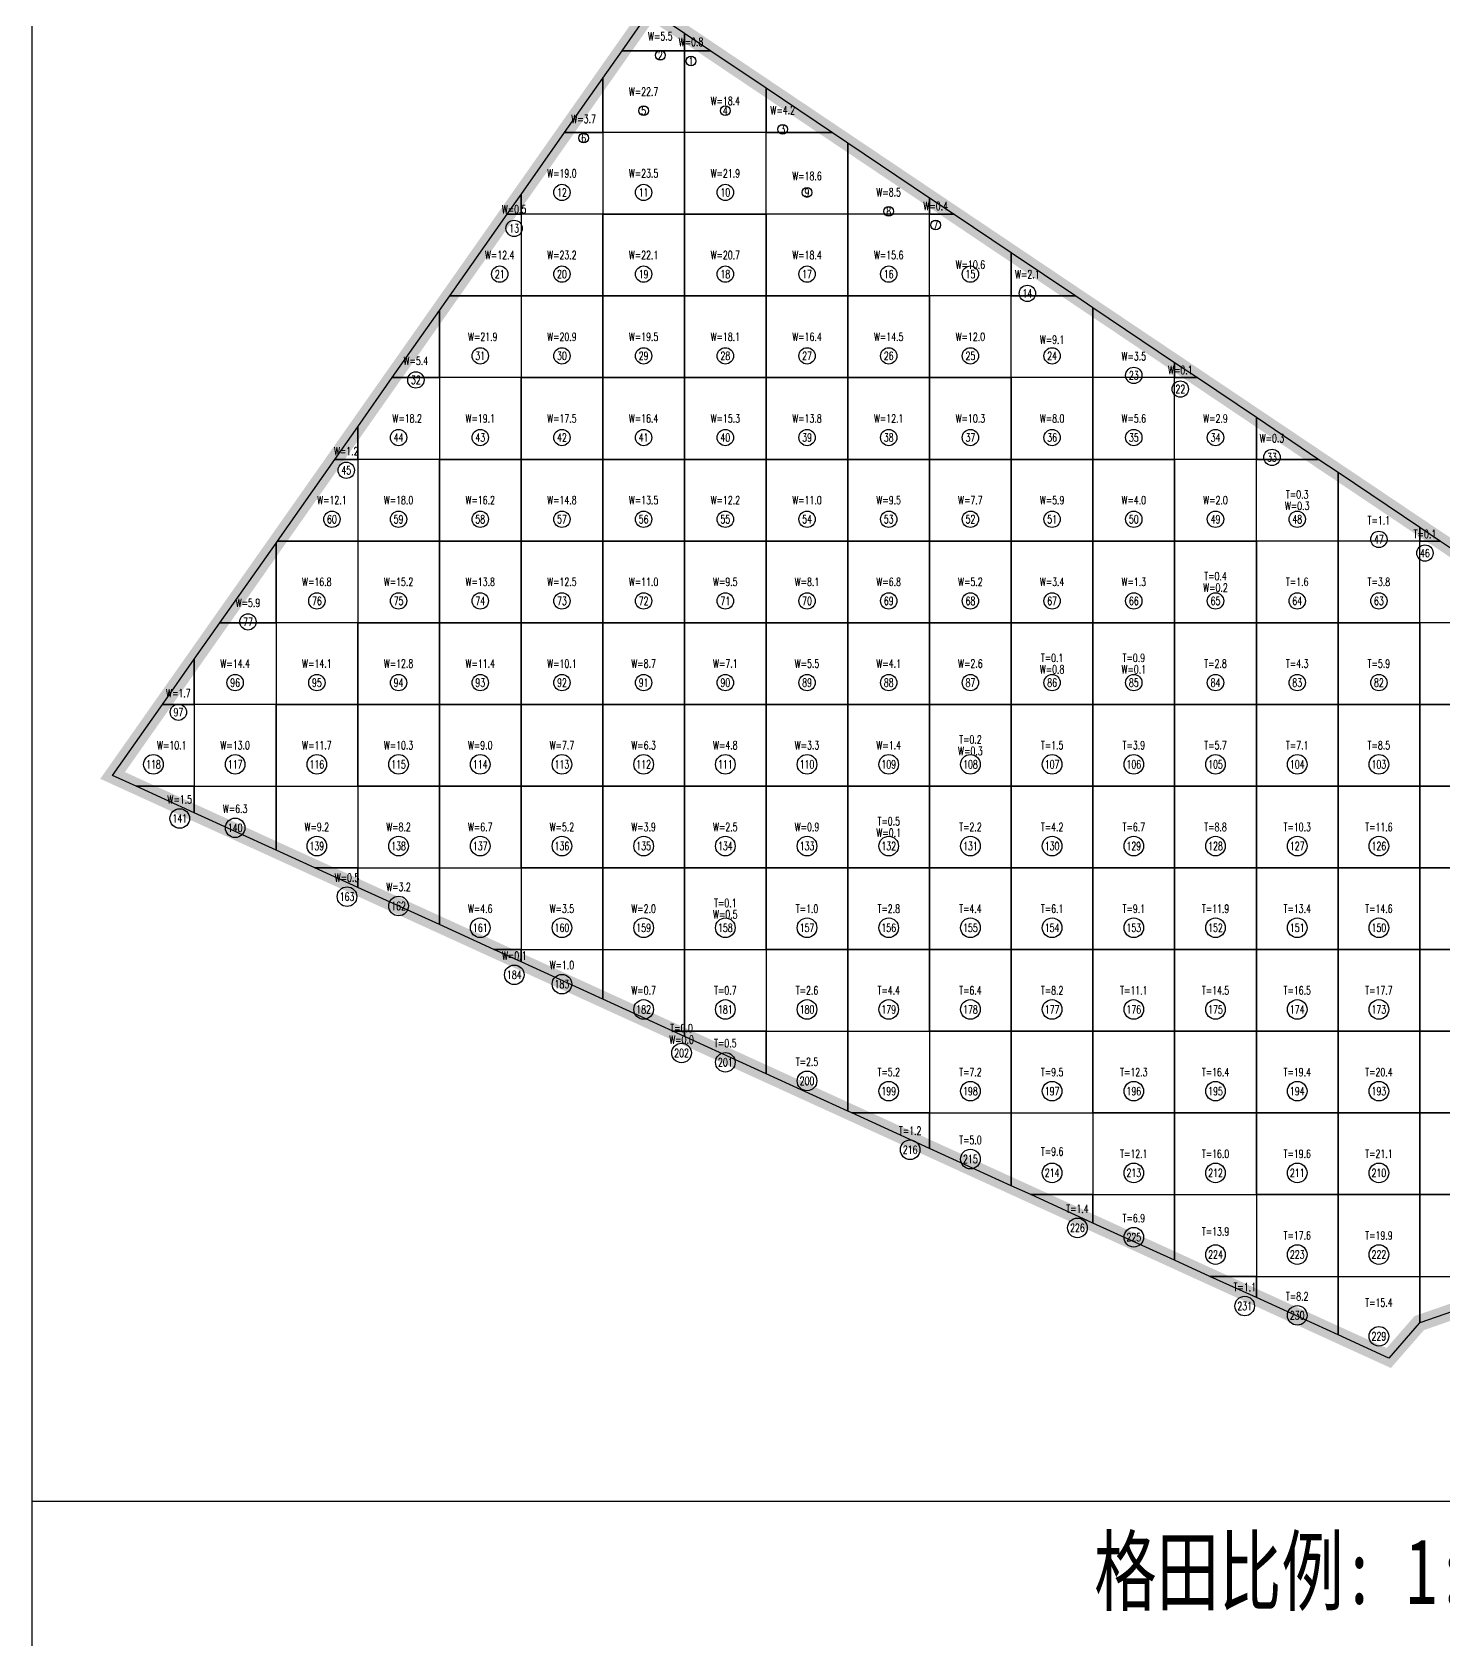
# Model space of a CAD drawing. Extents: x 4283 to 40403, y 1134 to 1764.
# Drawn here: x 7020.1 to 7106.5, y 1616.5 to 1714.9 of the extents above; entities that cross this region are included whole.
import ezdxf
from ezdxf.enums import TextEntityAlignment as Align

# ---------------------------------------------------------------- set-up
doc = ezdxf.new("R2010")
doc.units = 0
for name, color, linetype in [('tdz_6-2方格网', 2, 'Continuous'), ('tdz_6-2方格网计算', 7, 'Continuous'), ('tdz_土方计算图', 7, 'Continuous'), ('tdz_格田', 6, 'Continuous')]:
    doc.layers.add(name, color=color, linetype=linetype)
doc.styles.add('GLand', font='')
doc.styles.add('GLandNum', font='txt_____.ttf', dxfattribs={"width": 0.7, "height": 0.5})
doc.styles.get('GLand').set_extended_font_data('FangSong_GB2312')

msp = doc.modelspace()

# ---------------------------------------------------------------- linework, layer by layer
at = {"layer": 'tdz_6-2方格网', "linetype": 'Continuous'}
for points in [[(7059.979, 1714.835, 3406.952), (7059.979, 1713.752, 3406.962), (7056.156, 1713.752, 3407), (7057.9, 1716.232, 3407)], [(7061.592, 1713.752, 3406.915), (7059.979, 1713.752, 3406.962), (7059.979, 1714.835, 3406.952)], [(7056.156, 1713.752, 3407), (7059.979, 1713.752, 3406.962), (7059.979, 1708.752, 3407), (7054.979, 1708.752, 3407), (7054.979, 1712.076, 3407)], [(7064.979, 1711.477, 3406.838), (7064.979, 1708.752, 3406.853), (7059.979, 1708.752, 3407), (7059.979, 1713.752, 3406.962), (7061.592, 1713.752, 3406.915)], [(7054.979, 1712.076, 3407), (7054.979, 1708.752, 3407), (7052.641, 1708.752, 3407)], [(7069.036, 1708.752, 3406.744), (7064.979, 1708.752, 3406.853), (7064.979, 1711.477, 3406.838)], [(7052.641, 1708.752, 3407), (7054.979, 1708.752, 3407), (7054.979, 1703.752, 3407), (7049.979, 1703.752, 3407), (7049.979, 1704.965, 3407)], [(7054.979, 1708.752, 3407), (7054.979, 1703.752, 3407), (7059.979, 1703.752, 3406.963), (7059.979, 1708.752, 3407)], [(7059.979, 1708.752, 3407), (7059.979, 1703.752, 3406.963), (7064.979, 1703.752, 3406.894), (7064.979, 1708.752, 3406.853)], [(7069.979, 1708.119, 3406.723), (7069.979, 1703.752, 3406.743), (7064.979, 1703.752, 3406.894), (7064.979, 1708.752, 3406.853), (7069.036, 1708.752, 3406.744)], [(7074.979, 1704.76, 3406.608), (7074.979, 1703.752, 3406.596), (7069.979, 1703.752, 3406.743), (7069.979, 1708.119, 3406.723)], [(7049.979, 1704.965, 3407), (7049.979, 1703.752, 3407), (7049.126, 1703.752, 3407)], [(7076.48, 1703.752, 3406.574), (7074.979, 1703.752, 3406.596), (7074.979, 1704.76, 3406.608)], [(7049.126, 1703.752, 3407), (7049.979, 1703.752, 3407), (7049.979, 1698.752, 3406.995), (7045.61, 1698.752, 3407)], [(7049.979, 1703.752, 3407), (7049.979, 1698.752, 3406.995), (7054.979, 1698.752, 3406.92), (7054.979, 1703.752, 3407)], [(7054.979, 1703.752, 3407), (7054.979, 1698.752, 3406.92), (7059.979, 1698.752, 3406.86), (7059.979, 1703.752, 3406.963)], [(7059.979, 1703.752, 3406.963), (7059.979, 1698.752, 3406.86), (7064.979, 1698.752, 3406.792), (7064.979, 1703.752, 3406.894)], [(7064.979, 1703.752, 3406.894), (7064.979, 1698.752, 3406.792), (7069.979, 1698.752, 3406.72), (7069.979, 1703.752, 3406.743)], [(7069.979, 1703.752, 3406.743), (7069.979, 1698.752, 3406.72), (7074.979, 1698.752, 3406.634), (7074.979, 1703.752, 3406.596)], [(7079.979, 1701.402, 3406.493), (7079.979, 1698.752, 3406.461), (7074.979, 1698.752, 3406.634), (7074.979, 1703.752, 3406.596), (7076.48, 1703.752, 3406.574)], [(7083.924, 1698.752, 3406.403), (7079.979, 1698.752, 3406.461), (7079.979, 1701.402, 3406.493)], [(7045.61, 1698.752, 3407), (7049.979, 1698.752, 3406.995), (7049.979, 1693.752, 3406.832), (7044.979, 1693.752, 3406.936), (7044.979, 1697.853, 3407)], [(7049.979, 1698.752, 3406.995), (7049.979, 1693.752, 3406.832), (7054.979, 1693.752, 3406.792), (7054.979, 1698.752, 3406.92)], [(7054.979, 1698.752, 3406.92), (7054.979, 1693.752, 3406.792), (7059.979, 1693.752, 3406.751), (7059.979, 1698.752, 3406.86)], [(7059.979, 1698.752, 3406.86), (7059.979, 1693.752, 3406.751), (7064.979, 1693.752, 3406.688), (7064.979, 1698.752, 3406.792)], [(7064.979, 1698.752, 3406.792), (7064.979, 1693.752, 3406.688), (7069.979, 1693.752, 3406.62), (7069.979, 1698.752, 3406.72)], [(7069.979, 1698.752, 3406.72), (7069.979, 1693.752, 3406.62), (7074.979, 1693.752, 3406.547), (7074.979, 1698.752, 3406.634)], [(7074.979, 1698.752, 3406.634), (7074.979, 1693.752, 3406.547), (7079.979, 1693.752, 3406.478), (7079.979, 1698.752, 3406.461)], [(7084.979, 1698.043, 3406.379), (7084.979, 1693.752, 3406.326), (7079.979, 1693.752, 3406.478), (7079.979, 1698.752, 3406.461), (7083.924, 1698.752, 3406.403)], [(7044.979, 1697.853, 3407), (7044.979, 1693.752, 3406.936), (7042.095, 1693.752, 3406.957)], [(7089.979, 1694.685, 3406.264), (7089.979, 1693.752, 3406.252), (7084.979, 1693.752, 3406.326), (7084.979, 1698.043, 3406.379)], [(7091.368, 1693.752, 3406.232), (7089.979, 1693.752, 3406.252), (7089.979, 1694.685, 3406.264)], [(7042.095, 1693.752, 3406.957), (7044.979, 1693.752, 3406.936), (7044.979, 1688.752, 3406.775), (7039.979, 1688.752, 3406.897), (7039.979, 1690.741, 3406.915)], [(7044.979, 1693.752, 3406.936), (7044.979, 1688.752, 3406.775), (7049.979, 1688.752, 3406.721), (7049.979, 1693.752, 3406.832)], [(7049.979, 1693.752, 3406.832), (7049.979, 1688.752, 3406.721), (7054.979, 1688.752, 3406.663), (7054.979, 1693.752, 3406.792)], [(7054.979, 1693.752, 3406.792), (7054.979, 1688.752, 3406.663), (7059.979, 1688.752, 3406.622), (7059.979, 1693.752, 3406.751)], [(7059.979, 1693.752, 3406.751), (7059.979, 1688.752, 3406.622), (7064.979, 1688.752, 3406.582), (7064.979, 1693.752, 3406.688)], [(7064.979, 1693.752, 3406.688), (7064.979, 1688.752, 3406.582), (7069.979, 1688.752, 3406.517), (7069.979, 1693.752, 3406.62)], [(7069.979, 1693.752, 3406.62), (7069.979, 1688.752, 3406.517), (7074.979, 1688.752, 3406.446), (7074.979, 1693.752, 3406.547)], [(7074.979, 1693.752, 3406.547), (7074.979, 1688.752, 3406.446), (7079.979, 1688.752, 3406.373), (7079.979, 1693.752, 3406.478)], [(7079.979, 1693.752, 3406.478), (7079.979, 1688.752, 3406.373), (7084.979, 1688.752, 3406.304), (7084.979, 1693.752, 3406.326)], [(7084.979, 1693.752, 3406.326), (7084.979, 1688.752, 3406.304), (7089.979, 1688.752, 3406.215), (7089.979, 1693.752, 3406.252)], [(7094.979, 1691.326, 3406.149), (7094.979, 1688.752, 3406.117), (7089.979, 1688.752, 3406.215), (7089.979, 1693.752, 3406.252), (7091.368, 1693.752, 3406.232)], [(7098.812, 1688.752, 3406.061), (7094.979, 1688.752, 3406.117), (7094.979, 1691.326, 3406.149)], [(7039.979, 1690.741, 3406.915), (7039.979, 1688.752, 3406.897), (7038.58, 1688.752, 3406.887)], [(7038.58, 1688.752, 3406.887), (7039.979, 1688.752, 3406.897), (7039.979, 1683.752, 3406.732), (7035.064, 1683.752, 3406.817)], [(7039.979, 1688.752, 3406.897), (7039.979, 1683.752, 3406.732), (7044.979, 1683.752, 3406.679), (7044.979, 1688.752, 3406.775)], [(7044.979, 1688.752, 3406.775), (7044.979, 1683.752, 3406.679), (7049.979, 1683.752, 3406.625), (7049.979, 1688.752, 3406.721)], [(7049.979, 1688.752, 3406.721), (7049.979, 1683.752, 3406.625), (7054.979, 1683.752, 3406.567), (7054.979, 1688.752, 3406.663)], [(7054.979, 1688.752, 3406.663), (7054.979, 1683.752, 3406.567), (7059.979, 1683.752, 3406.502), (7059.979, 1688.752, 3406.622)], [(7059.979, 1688.752, 3406.622), (7059.979, 1683.752, 3406.502), (7064.979, 1683.752, 3406.453), (7064.979, 1688.752, 3406.582)], [(7064.979, 1688.752, 3406.582), (7064.979, 1683.752, 3406.453), (7069.979, 1683.752, 3406.412), (7069.979, 1688.752, 3406.517)], [(7069.979, 1688.752, 3406.517), (7069.979, 1683.752, 3406.412), (7074.979, 1683.752, 3406.346), (7074.979, 1688.752, 3406.446)], [(7074.979, 1688.752, 3406.446), (7074.979, 1683.752, 3406.346), (7079.979, 1683.752, 3406.272), (7079.979, 1688.752, 3406.373)], [(7079.979, 1688.752, 3406.373), (7079.979, 1683.752, 3406.272), (7084.979, 1683.752, 3406.199), (7084.979, 1688.752, 3406.304)], [(7084.979, 1688.752, 3406.304), (7084.979, 1683.752, 3406.199), (7089.979, 1683.752, 3406.13), (7089.979, 1688.752, 3406.215)], [(7089.979, 1688.752, 3406.215), (7089.979, 1683.752, 3406.13), (7094.979, 1683.752, 3406.061), (7094.979, 1688.752, 3406.117)], [(7099.979, 1687.968, 3406.034), (7099.979, 1683.752, 3405.976), (7094.979, 1683.752, 3406.061), (7094.979, 1688.752, 3406.117), (7098.812, 1688.752, 3406.061)], [(7104.979, 1684.61, 3405.901), (7104.979, 1683.752, 3405.893), (7099.979, 1683.752, 3405.976), (7099.979, 1687.968, 3406.034)], [(7106.256, 1683.752, 3405.872), (7104.979, 1683.752, 3405.893), (7104.979, 1684.61, 3405.901)], [(7034.979, 1683.63, 3406.815), (7034.979, 1678.752, 3406.689), (7031.549, 1678.752, 3406.747)], [(7035.064, 1683.752, 3406.817), (7039.979, 1683.752, 3406.732), (7039.979, 1678.752, 3406.635), (7034.979, 1678.752, 3406.689), (7034.979, 1683.63, 3406.815)], [(7039.979, 1683.752, 3406.732), (7039.979, 1678.752, 3406.635), (7044.979, 1678.752, 3406.582), (7044.979, 1683.752, 3406.679)], [(7044.979, 1683.752, 3406.679), (7044.979, 1678.752, 3406.582), (7049.979, 1678.752, 3406.528), (7049.979, 1683.752, 3406.625)], [(7049.979, 1683.752, 3406.625), (7049.979, 1678.752, 3406.528), (7054.979, 1678.752, 3406.475), (7054.979, 1683.752, 3406.567)], [(7054.979, 1683.752, 3406.567), (7054.979, 1678.752, 3406.475), (7059.979, 1678.752, 3406.413), (7059.979, 1683.752, 3406.502)], [(7059.979, 1683.752, 3406.502), (7059.979, 1678.752, 3406.413), (7064.979, 1678.752, 3406.348), (7064.979, 1683.752, 3406.453)], [(7064.979, 1683.752, 3406.453), (7064.979, 1678.752, 3406.348), (7069.979, 1678.752, 3406.284), (7069.979, 1683.752, 3406.412)], [(7069.979, 1683.752, 3406.412), (7069.979, 1678.752, 3406.284), (7074.979, 1678.752, 3406.242), (7074.979, 1683.752, 3406.346)], [(7074.979, 1683.752, 3406.346), (7074.979, 1678.752, 3406.242), (7079.979, 1678.752, 3406.172), (7079.979, 1683.752, 3406.272)], [(7079.979, 1683.752, 3406.272), (7079.979, 1678.752, 3406.172), (7084.979, 1678.752, 3406.098), (7084.979, 1683.752, 3406.199)], [(7084.979, 1683.752, 3406.199), (7084.979, 1678.752, 3406.098), (7089.979, 1678.752, 3406.026), (7089.979, 1683.752, 3406.13)], [(7089.979, 1683.752, 3406.13), (7089.979, 1678.752, 3406.026), (7094.979, 1678.752, 3405.96), (7094.979, 1683.752, 3406.061)], [(7094.979, 1683.752, 3406.061), (7094.979, 1678.752, 3405.96), (7099.979, 1678.752, 3405.896), (7099.979, 1683.752, 3405.976)], [(7099.979, 1683.752, 3405.976), (7099.979, 1678.752, 3405.896), (7104.979, 1678.752, 3405.834), (7104.979, 1683.752, 3405.893)], [(7109.979, 1681.251, 3405.789), (7109.979, 1678.752, 3405.767), (7104.979, 1678.752, 3405.834), (7104.979, 1683.752, 3405.893), (7106.256, 1683.752, 3405.872)], [(7031.549, 1678.752, 3406.747), (7034.979, 1678.752, 3406.689), (7034.979, 1673.752, 3406.592), (7029.979, 1673.752, 3406.646), (7029.979, 1676.518, 3406.715)], [(7034.979, 1678.752, 3406.689), (7034.979, 1673.752, 3406.592), (7039.979, 1673.752, 3406.539), (7039.979, 1678.752, 3406.635)], [(7039.979, 1678.752, 3406.635), (7039.979, 1673.752, 3406.539), (7044.979, 1673.752, 3406.485), (7044.979, 1678.752, 3406.582)], [(7044.979, 1678.752, 3406.582), (7044.979, 1673.752, 3406.485), (7049.979, 1673.752, 3406.432), (7049.979, 1678.752, 3406.528)], [(7049.979, 1678.752, 3406.528), (7049.979, 1673.752, 3406.432), (7054.979, 1673.752, 3406.378), (7054.979, 1678.752, 3406.475)], [(7054.979, 1678.752, 3406.475), (7054.979, 1673.752, 3406.378), (7059.979, 1673.752, 3406.321), (7059.979, 1678.752, 3406.413)], [(7059.979, 1678.752, 3406.413), (7059.979, 1673.752, 3406.321), (7064.979, 1673.752, 3406.259), (7064.979, 1678.752, 3406.348)], [(7064.979, 1678.752, 3406.348), (7064.979, 1673.752, 3406.259), (7069.979, 1673.752, 3406.194), (7069.979, 1678.752, 3406.284)], [(7069.979, 1678.752, 3406.284), (7069.979, 1673.752, 3406.194), (7074.979, 1673.752, 3406.129), (7074.979, 1678.752, 3406.242)], [(7074.979, 1678.752, 3406.242), (7074.979, 1673.752, 3406.129), (7079.979, 1673.752, 3406.071), (7079.979, 1678.752, 3406.172)], [(7079.979, 1678.752, 3406.172), (7079.979, 1673.752, 3406.071), (7084.979, 1673.752, 3405.997), (7084.979, 1678.752, 3406.098)], [(7084.979, 1678.752, 3406.098), (7084.979, 1673.752, 3405.997), (7089.979, 1673.752, 3405.909), (7089.979, 1678.752, 3406.026)], [(7089.979, 1678.752, 3406.026), (7089.979, 1673.752, 3405.909), (7094.979, 1673.752, 3405.854), (7094.979, 1678.752, 3405.96)], [(7094.979, 1678.752, 3405.96), (7094.979, 1673.752, 3405.854), (7099.979, 1673.752, 3405.799), (7099.979, 1678.752, 3405.896)], [(7099.979, 1678.752, 3405.896), (7099.979, 1673.752, 3405.799), (7104.979, 1673.752, 3405.735), (7104.979, 1678.752, 3405.834)], [(7104.979, 1678.752, 3405.834), (7104.979, 1673.752, 3405.735), (7109.979, 1673.752, 3405.609), (7109.979, 1678.752, 3405.767)], [(7029.979, 1676.518, 3406.715), (7029.979, 1673.752, 3406.646), (7028.034, 1673.752, 3406.676)], [(7028.034, 1673.752, 3406.676), (7029.979, 1673.752, 3406.646), (7029.979, 1668.752, 3406.549), (7026.412, 1668.752, 3406.591), (7024.979, 1669.406, 3406.615)], [(7029.979, 1673.752, 3406.646), (7029.979, 1668.752, 3406.549), (7034.979, 1668.752, 3406.496), (7034.979, 1673.752, 3406.592)], [(7034.979, 1673.752, 3406.592), (7034.979, 1668.752, 3406.496), (7039.979, 1668.752, 3406.442), (7039.979, 1673.752, 3406.539)], [(7039.979, 1673.752, 3406.539), (7039.979, 1668.752, 3406.442), (7044.979, 1668.752, 3406.389), (7044.979, 1673.752, 3406.485)], [(7044.979, 1673.752, 3406.485), (7044.979, 1668.752, 3406.389), (7049.979, 1668.752, 3406.335), (7049.979, 1673.752, 3406.432)], [(7049.979, 1673.752, 3406.432), (7049.979, 1668.752, 3406.335), (7054.979, 1668.752, 3406.282), (7054.979, 1673.752, 3406.378)], [(7054.979, 1673.752, 3406.378), (7054.979, 1668.752, 3406.282), (7059.979, 1668.752, 3406.228), (7059.979, 1673.752, 3406.321)], [(7059.979, 1673.752, 3406.321), (7059.979, 1668.752, 3406.228), (7064.979, 1668.752, 3406.167), (7064.979, 1673.752, 3406.259)], [(7064.979, 1673.752, 3406.259), (7064.979, 1668.752, 3406.167), (7069.979, 1668.752, 3406.105), (7069.979, 1673.752, 3406.194)], [(7069.979, 1673.752, 3406.194), (7069.979, 1668.752, 3406.105), (7074.979, 1668.752, 3406.04), (7074.979, 1673.752, 3406.129)], [(7074.979, 1673.752, 3406.129), (7074.979, 1668.752, 3406.04), (7079.979, 1668.752, 3405.975), (7079.979, 1673.752, 3406.071)], [(7079.979, 1673.752, 3406.071), (7079.979, 1668.752, 3405.975), (7084.979, 1668.752, 3405.877), (7084.979, 1673.752, 3405.997)], [(7084.979, 1673.752, 3405.997), (7084.979, 1668.752, 3405.877), (7089.979, 1668.752, 3405.789), (7089.979, 1673.752, 3405.909)], [(7089.979, 1673.752, 3405.909), (7089.979, 1668.752, 3405.789), (7094.979, 1668.752, 3405.729), (7094.979, 1673.752, 3405.854)], [(7094.979, 1673.752, 3405.854), (7094.979, 1668.752, 3405.729), (7099.979, 1668.752, 3405.676), (7099.979, 1673.752, 3405.799)], [(7099.979, 1673.752, 3405.799), (7099.979, 1668.752, 3405.676), (7104.979, 1668.752, 3405.624), (7104.979, 1673.752, 3405.735)], [(7104.979, 1673.752, 3405.735), (7104.979, 1668.752, 3405.624), (7109.979, 1668.752, 3405.549), (7109.979, 1673.752, 3405.609)], [(7026.412, 1668.752, 3406.591), (7029.979, 1668.752, 3406.549), (7029.979, 1667.124, 3406.532)], [(7029.979, 1667.124, 3406.532), (7029.979, 1668.752, 3406.549), (7034.979, 1668.752, 3406.496), (7034.979, 1664.841, 3406.449)], [(7034.979, 1664.841, 3406.449), (7034.979, 1668.752, 3406.496), (7039.979, 1668.752, 3406.442), (7039.979, 1663.752, 3406.373), (7037.365, 1663.752, 3406.409)], [(7039.979, 1668.752, 3406.442), (7039.979, 1663.752, 3406.373), (7044.979, 1663.752, 3406.304), (7044.979, 1668.752, 3406.389)], [(7044.979, 1668.752, 3406.389), (7044.979, 1663.752, 3406.304), (7049.979, 1663.752, 3406.238), (7049.979, 1668.752, 3406.335)], [(7049.979, 1668.752, 3406.335), (7049.979, 1663.752, 3406.238), (7054.979, 1663.752, 3406.185), (7054.979, 1668.752, 3406.282)], [(7054.979, 1668.752, 3406.282), (7054.979, 1663.752, 3406.185), (7059.979, 1663.752, 3406.131), (7059.979, 1668.752, 3406.228)], [(7059.979, 1668.752, 3406.228), (7059.979, 1663.752, 3406.131), (7064.979, 1663.752, 3406.075), (7064.979, 1668.752, 3406.167)], [(7064.979, 1668.752, 3406.167), (7064.979, 1663.752, 3406.075), (7069.979, 1663.752, 3406.013), (7069.979, 1668.752, 3406.105)], [(7069.979, 1668.752, 3406.105), (7069.979, 1663.752, 3406.013), (7074.979, 1663.752, 3405.952), (7074.979, 1668.752, 3406.04)], [(7074.979, 1668.752, 3406.04), (7074.979, 1663.752, 3405.952), (7079.979, 1663.752, 3405.887), (7079.979, 1668.752, 3405.975)], [(7079.979, 1668.752, 3405.975), (7079.979, 1663.752, 3405.887), (7084.979, 1663.752, 3405.797), (7084.979, 1668.752, 3405.877)], [(7084.979, 1668.752, 3405.877), (7084.979, 1663.752, 3405.797), (7089.979, 1663.752, 3405.669), (7089.979, 1668.752, 3405.789)], [(7089.979, 1668.752, 3405.789), (7089.979, 1663.752, 3405.669), (7094.979, 1663.752, 3405.603), (7094.979, 1668.752, 3405.729)], [(7094.979, 1668.752, 3405.729), (7094.979, 1663.752, 3405.603), (7099.979, 1663.752, 3405.551), (7099.979, 1668.752, 3405.676)], [(7099.979, 1668.752, 3405.676), (7099.979, 1663.752, 3405.551), (7104.979, 1663.752, 3405.501), (7104.979, 1668.752, 3405.624)], [(7104.979, 1668.752, 3405.624), (7104.979, 1663.752, 3405.501), (7109.979, 1663.752, 3405.458), (7109.979, 1668.752, 3405.549)], [(7037.365, 1663.752, 3406.409), (7039.979, 1663.752, 3406.373), (7039.979, 1662.559, 3406.365)], [(7039.979, 1662.559, 3406.365), (7039.979, 1663.752, 3406.373), (7044.979, 1663.752, 3406.304), (7044.979, 1660.276, 3406.282)], [(7044.979, 1660.276, 3406.282), (7044.979, 1663.752, 3406.304), (7049.979, 1663.752, 3406.238), (7049.979, 1658.752, 3406.203), (7048.318, 1658.752, 3406.226)], [(7049.979, 1663.752, 3406.238), (7049.979, 1658.752, 3406.203), (7054.979, 1658.752, 3406.135), (7054.979, 1663.752, 3406.185)], [(7054.979, 1663.752, 3406.185), (7054.979, 1658.752, 3406.135), (7059.979, 1658.752, 3406.066), (7059.979, 1663.752, 3406.131)], [(7059.979, 1663.752, 3406.131), (7059.979, 1658.752, 3406.066), (7064.979, 1658.752, 3405.997), (7064.979, 1663.752, 3406.075)], [(7064.979, 1663.752, 3406.075), (7064.979, 1658.752, 3405.997), (7069.979, 1658.752, 3405.922), (7069.979, 1663.752, 3406.013)], [(7069.979, 1663.752, 3406.013), (7069.979, 1658.752, 3405.922), (7074.979, 1658.752, 3405.86), (7074.979, 1663.752, 3405.952)], [(7074.979, 1663.752, 3405.952), (7074.979, 1658.752, 3405.86), (7079.979, 1658.752, 3405.799), (7079.979, 1663.752, 3405.887)], [(7079.979, 1663.752, 3405.887), (7079.979, 1658.752, 3405.799), (7084.979, 1658.752, 3405.734), (7084.979, 1663.752, 3405.797)], [(7084.979, 1663.752, 3405.797), (7084.979, 1658.752, 3405.734), (7089.979, 1658.752, 3405.549), (7089.979, 1663.752, 3405.669)], [(7089.979, 1663.752, 3405.669), (7089.979, 1658.752, 3405.549), (7094.979, 1658.752, 3405.478), (7094.979, 1663.752, 3405.603)], [(7094.979, 1663.752, 3405.603), (7094.979, 1658.752, 3405.478), (7099.979, 1658.752, 3405.425), (7099.979, 1663.752, 3405.551)], [(7099.979, 1663.752, 3405.551), (7099.979, 1658.752, 3405.425), (7104.979, 1658.752, 3405.382), (7104.979, 1663.752, 3405.501)], [(7104.979, 1663.752, 3405.501), (7104.979, 1658.752, 3405.382), (7109.979, 1658.752, 3405.339), (7109.979, 1663.752, 3405.458)], [(7048.318, 1658.752, 3406.226), (7049.979, 1658.752, 3406.203), (7049.979, 1657.994, 3406.199)], [(7049.979, 1657.994, 3406.199), (7049.979, 1658.752, 3406.203), (7054.979, 1658.752, 3406.135), (7054.979, 1655.711, 3406.115)], [(7054.979, 1655.711, 3406.115), (7054.979, 1658.752, 3406.135), (7059.979, 1658.752, 3406.066), (7059.979, 1653.752, 3406.034), (7059.271, 1653.752, 3406.044)], [(7059.979, 1653.752, 3406.034), (7059.979, 1658.752, 3406.066), (7064.979, 1658.752, 3405.997), (7064.979, 1653.752, 3405.965)], [(7064.979, 1658.752, 3405.997), (7064.979, 1653.752, 3405.965), (7069.979, 1653.752, 3405.896), (7069.979, 1658.752, 3405.922)], [(7069.979, 1658.752, 3405.922), (7069.979, 1653.752, 3405.896), (7074.979, 1653.752, 3405.816), (7074.979, 1658.752, 3405.86)], [(7074.979, 1658.752, 3405.86), (7074.979, 1653.752, 3405.816), (7079.979, 1653.752, 3405.707), (7079.979, 1658.752, 3405.799)], [(7079.979, 1658.752, 3405.799), (7079.979, 1653.752, 3405.707), (7084.979, 1653.752, 3405.646), (7084.979, 1658.752, 3405.734)], [(7084.979, 1658.752, 3405.734), (7084.979, 1653.752, 3405.646), (7089.979, 1653.752, 3405.494), (7089.979, 1658.752, 3405.549)], [(7089.979, 1658.752, 3405.549), (7089.979, 1653.752, 3405.494), (7094.979, 1653.752, 3405.352), (7094.979, 1658.752, 3405.478)], [(7094.979, 1658.752, 3405.478), (7094.979, 1653.752, 3405.352), (7099.979, 1653.752, 3405.305), (7099.979, 1658.752, 3405.425)], [(7099.979, 1658.752, 3405.425), (7099.979, 1653.752, 3405.305), (7104.979, 1653.752, 3405.263), (7104.979, 1658.752, 3405.382)], [(7104.979, 1658.752, 3405.382), (7104.979, 1653.752, 3405.263), (7109.979, 1653.752, 3405.22), (7109.979, 1658.752, 3405.339)], [(7059.271, 1653.752, 3406.044), (7059.979, 1653.752, 3406.034), (7059.979, 1653.429, 3406.032)], [(7059.979, 1653.429, 3406.032), (7059.979, 1653.752, 3406.034), (7064.979, 1653.752, 3405.965), (7064.979, 1651.146, 3405.949)], [(7064.979, 1651.146, 3405.949), (7064.979, 1653.752, 3405.965), (7069.979, 1653.752, 3405.896), (7069.979, 1648.864, 3405.865)], [(7069.979, 1648.864, 3405.865), (7069.979, 1653.752, 3405.896), (7074.979, 1653.752, 3405.816), (7074.979, 1648.752, 3405.796), (7070.224, 1648.752, 3405.861)], [(7074.979, 1653.752, 3405.816), (7074.979, 1648.752, 3405.796), (7079.979, 1648.752, 3405.727), (7079.979, 1653.752, 3405.707)], [(7079.979, 1653.752, 3405.707), (7079.979, 1648.752, 3405.727), (7084.979, 1648.752, 3405.607), (7084.979, 1653.752, 3405.646)], [(7084.979, 1653.752, 3405.646), (7084.979, 1648.752, 3405.607), (7089.979, 1648.752, 3405.493), (7089.979, 1653.752, 3405.494)], [(7089.979, 1653.752, 3405.494), (7089.979, 1648.752, 3405.493), (7094.979, 1648.752, 3405.236), (7094.979, 1653.752, 3405.352)], [(7094.979, 1653.752, 3405.352), (7094.979, 1648.752, 3405.236), (7099.979, 1648.752, 3405.2), (7099.979, 1653.752, 3405.305)], [(7099.979, 1653.752, 3405.305), (7099.979, 1648.752, 3405.2), (7104.979, 1648.752, 3405.163), (7104.979, 1653.752, 3405.263)], [(7104.979, 1653.752, 3405.263), (7104.979, 1648.752, 3405.163), (7109.979, 1648.752, 3405.127), (7109.979, 1653.752, 3405.22)], [(7070.224, 1648.752, 3405.861), (7074.979, 1648.752, 3405.796), (7074.979, 1646.581, 3405.782)], [(7074.979, 1646.581, 3405.782), (7074.979, 1648.752, 3405.796), (7079.979, 1648.752, 3405.727), (7079.979, 1644.299, 3405.699)], [(7079.979, 1644.299, 3405.699), (7079.979, 1648.752, 3405.727), (7084.979, 1648.752, 3405.607), (7084.979, 1643.752, 3405.626), (7081.177, 1643.752, 3405.679)], [(7084.979, 1648.752, 3405.607), (7084.979, 1643.752, 3405.626), (7089.979, 1643.752, 3405.538), (7089.979, 1648.752, 3405.493)], [(7089.979, 1648.752, 3405.493), (7089.979, 1643.752, 3405.538), (7094.979, 1643.752, 3405.376), (7094.979, 1648.752, 3405.236)], [(7094.979, 1648.752, 3405.236), (7094.979, 1643.752, 3405.376), (7099.979, 1643.752, 3405.248), (7099.979, 1648.752, 3405.2)], [(7099.979, 1648.752, 3405.2), (7099.979, 1643.752, 3405.248), (7104.979, 1643.752, 3405.211), (7104.979, 1648.752, 3405.163)], [(7104.979, 1648.752, 3405.163), (7104.979, 1643.752, 3405.211), (7109.979, 1643.752, 3405.175), (7109.979, 1648.752, 3405.127)], [(7081.177, 1643.752, 3405.679), (7084.979, 1643.752, 3405.626), (7084.979, 1642.016, 3405.615)], [(7084.979, 1642.016, 3405.615), (7084.979, 1643.752, 3405.626), (7089.979, 1643.752, 3405.538), (7089.979, 1639.734, 3405.532)], [(7089.979, 1639.734, 3405.532), (7089.979, 1643.752, 3405.538), (7094.979, 1643.752, 3405.376), (7094.979, 1638.752, 3405.457), (7092.129, 1638.752, 3405.496)], [(7094.979, 1643.752, 3405.376), (7094.979, 1638.752, 3405.457), (7099.979, 1638.752, 3405.298), (7099.979, 1643.752, 3405.248)], [(7099.979, 1643.752, 3405.248), (7099.979, 1638.752, 3405.298), (7104.979, 1638.752, 3405.259), (7104.979, 1643.752, 3405.211)], [(7104.979, 1643.752, 3405.211), (7104.979, 1638.752, 3405.259), (7109.979, 1638.752, 3405.222), (7109.979, 1643.752, 3405.175)], [(7092.129, 1638.752, 3405.496), (7094.979, 1638.752, 3405.457), (7094.979, 1637.451, 3405.449)], [(7094.979, 1637.451, 3405.449), (7094.979, 1638.752, 3405.457), (7099.979, 1638.752, 3405.298), (7099.979, 1635.169, 3405.365)], [(7099.979, 1635.169, 3405.365), (7099.979, 1638.752, 3405.298), (7104.979, 1638.752, 3405.259), (7104.979, 1635.903, 3405.287), (7104.951, 1635.893, 3405.287), (7103.082, 1633.752, 3405.314)], [(7104.979, 1635.903, 3405.287), (7104.979, 1638.752, 3405.259), (7109.979, 1638.752, 3405.222), (7109.979, 1637.641, 3405.232)]]:
    msp.add_polyline3d(points, close=True, dxfattribs=at)
at = {"layer": 'tdz_6-2方格网计算', "color": 7, "linetype": 'Continuous'}
for centre, radius in [((7058.503, 1713.476), 0.3), ((7060.382, 1713.127), 0.3), ((7057.479, 1710.085), 0.3), ((7062.479, 1710.085), 0.3), ((7065.993, 1708.948), 0.3), ((7053.81, 1708.416), 0.3), ((7052.479, 1705.085), 0.5), ((7057.479, 1705.085), 0.5), ((7062.479, 1705.085), 0.5), ((7067.479, 1705.085), 0.3), ((7072.479, 1703.929), 0.3), ((7049.552, 1702.888), 0.5), ((7075.354, 1703.089), 0.3), ((7048.673, 1700.085), 0.5), ((7052.479, 1700.085), 0.5), ((7057.479, 1700.085), 0.5), ((7062.479, 1700.085), 0.5), ((7067.479, 1700.085), 0.5), ((7072.479, 1700.085), 0.5), ((7077.479, 1700.085), 0.5), ((7080.965, 1698.91), 0.5), ((7047.479, 1695.085), 0.5), ((7052.479, 1695.085), 0.5), ((7057.479, 1695.085), 0.5), ((7062.479, 1695.085), 0.5), ((7067.479, 1695.085), 0.5), ((7072.479, 1695.085), 0.5), ((7077.479, 1695.085), 0.5), ((7082.479, 1695.085), 0.5), ((7087.479, 1693.891), 0.5), ((7043.537, 1693.61), 0.5), ((7090.326, 1693.052), 0.5), ((7042.479, 1690.085), 0.5), ((7047.479, 1690.085), 0.5), ((7052.479, 1690.085), 0.5), ((7057.479, 1690.085), 0.5), ((7062.479, 1690.085), 0.5), ((7067.479, 1690.085), 0.5), ((7072.479, 1690.085), 0.5), ((7077.479, 1690.085), 0.5), ((7082.479, 1690.085), 0.5), ((7087.479, 1690.085), 0.5), ((7092.479, 1690.085), 0.5), ((7095.937, 1688.872), 0.5), ((7039.279, 1688.083), 0.5), ((7038.4, 1685.085), 0.5), ((7042.479, 1685.085), 0.5), ((7047.479, 1685.085), 0.5), ((7052.479, 1685.085), 0.5), ((7057.479, 1685.085), 0.5), ((7062.479, 1685.085), 0.5), ((7067.479, 1685.085), 0.5), ((7072.479, 1685.085), 0.5), ((7077.479, 1685.085), 0.5), ((7082.479, 1685.085), 0.5), ((7087.479, 1685.085), 0.5), ((7092.479, 1685.085), 0.5), ((7097.479, 1685.085), 0.5), ((7102.479, 1683.854), 0.5), ((7105.298, 1683.014), 0.5), ((7037.479, 1680.085), 0.5), ((7042.479, 1680.085), 0.5), ((7047.479, 1680.085), 0.5), ((7052.479, 1680.085), 0.5), ((7057.479, 1680.085), 0.5), ((7062.479, 1680.085), 0.5), ((7067.479, 1680.085), 0.5), ((7072.479, 1680.085), 0.5), ((7077.479, 1680.085), 0.5), ((7082.479, 1680.085), 0.5), ((7087.479, 1680.085), 0.5), ((7092.479, 1680.085), 0.5), ((7097.479, 1680.085), 0.5), ((7102.479, 1680.085), 0.5), ((7033.264, 1678.805), 0.5), ((7032.479, 1675.085), 0.5), ((7037.479, 1675.085), 0.5), ((7042.479, 1675.085), 0.5), ((7047.479, 1675.085), 0.5), ((7052.479, 1675.085), 0.5), ((7057.479, 1675.085), 0.5), ((7062.479, 1675.085), 0.5), ((7067.479, 1675.085), 0.5), ((7072.479, 1675.085), 0.5), ((7077.479, 1675.085), 0.5), ((7082.479, 1675.085), 0.5), ((7087.479, 1675.085), 0.5), ((7092.479, 1675.085), 0.5), ((7097.479, 1675.085), 0.5), ((7102.479, 1675.085), 0.5), ((7029.006, 1673.277), 0.5), ((7027.479, 1670.085), 0.6), ((7032.479, 1670.085), 0.6), ((7037.479, 1670.085), 0.6), ((7042.479, 1670.085), 0.6), ((7047.479, 1670.085), 0.6), ((7052.479, 1670.085), 0.6), ((7057.479, 1670.085), 0.6), ((7062.479, 1670.085), 0.6), ((7067.479, 1670.085), 0.6), ((7072.479, 1670.085), 0.6), ((7077.479, 1670.085), 0.6), ((7082.479, 1670.085), 0.6), ((7087.479, 1670.085), 0.6), ((7092.479, 1670.085), 0.6), ((7097.479, 1670.085), 0.6), ((7102.479, 1670.085), 0.6), ((7029.087, 1666.771), 0.6), ((7032.479, 1666.201), 0.6), ((7037.479, 1665.085), 0.6), ((7042.479, 1665.085), 0.6), ((7047.479, 1665.085), 0.6), ((7052.479, 1665.085), 0.6), ((7057.479, 1665.085), 0.6), ((7062.479, 1665.085), 0.6), ((7067.479, 1665.085), 0.6), ((7072.479, 1665.085), 0.6), ((7077.479, 1665.085), 0.6), ((7082.479, 1665.085), 0.6), ((7087.479, 1665.085), 0.6), ((7092.479, 1665.085), 0.6), ((7097.479, 1665.085), 0.6), ((7102.479, 1665.085), 0.6), ((7039.325, 1661.989), 0.6), ((7042.479, 1661.418), 0.6), ((7047.479, 1660.085), 0.6), ((7052.479, 1660.085), 0.6), ((7057.479, 1660.085), 0.6), ((7062.479, 1660.085), 0.6), ((7067.479, 1660.085), 0.6), ((7072.479, 1660.085), 0.6), ((7077.479, 1660.085), 0.6), ((7082.479, 1660.085), 0.6), ((7087.479, 1660.085), 0.6), ((7092.479, 1660.085), 0.6), ((7097.479, 1660.085), 0.6), ((7102.479, 1660.085), 0.6), ((7049.563, 1657.206), 0.6), ((7052.479, 1656.635), 0.6), ((7057.479, 1655.085), 0.6), ((7062.479, 1655.085), 0.6), ((7067.479, 1655.085), 0.6), ((7072.479, 1655.085), 0.6), ((7077.479, 1655.085), 0.6), ((7082.479, 1655.085), 0.6), ((7087.479, 1655.085), 0.6), ((7092.479, 1655.085), 0.6), ((7097.479, 1655.085), 0.6), ((7102.479, 1655.085), 0.6), ((7059.802, 1652.424), 0.6), ((7062.479, 1651.853), 0.6), ((7067.479, 1650.712), 0.6), ((7072.479, 1650.085), 0.6), ((7077.479, 1650.085), 0.6), ((7082.479, 1650.085), 0.6), ((7087.479, 1650.085), 0.6), ((7092.479, 1650.085), 0.6), ((7097.479, 1650.085), 0.6), ((7102.479, 1650.085), 0.6), ((7073.79, 1646.5), 0.6), ((7077.479, 1645.929), 0.6), ((7082.479, 1645.085), 0.6), ((7087.479, 1645.085), 0.6), ((7092.479, 1645.085), 0.6), ((7097.479, 1645.085), 0.6), ((7102.479, 1645.085), 0.6), ((7084.028, 1641.717), 0.6), ((7087.479, 1641.147), 0.6), ((7092.479, 1640.085), 0.6), ((7097.479, 1640.085), 0.6), ((7102.479, 1640.085), 0.6), ((7094.266, 1636.935), 0.6), ((7097.479, 1636.364), 0.6), ((7102.479, 1635.085), 0.6)]:
    msp.add_circle(centre, radius, dxfattribs=at)
at = {"layer": 'tdz_土方计算图', "linetype": 'Continuous'}
msp.add_lwpolyline([(7020.054, 1724.992), (7150.054, 1724.992), (7150.054, 1564.992), (7020.054, 1564.992)], close=True, dxfattribs=at)
msp.add_lwpolyline([(7020.054, 1624.992), (7150.054, 1624.992)], dxfattribs=at)
at = {"layer": 'tdz_格田', "linetype": 'Continuous', "lineweight": 60, "const_width": 1}
msp.add_lwpolyline([(7057.9, 1716.232), (7145.13, 1657.641), (7131.048, 1644.965), (7104.951, 1635.893), (7103.082, 1633.752), (7024.979, 1669.406), (7057.9, 1716.232)], close=True, dxfattribs=at)

# ---------------------------------------------------------------- texts
at = {"layer": 'tdz_6-2方格网计算', "color": 173, "linetype": 'Continuous', "style": 'GLandNum', "width": 0.7}
for s, p in [('W=5.5', (7058.503, 1714.643)), ('W=0.8', (7060.382, 1714.294)), ('W=22.7', (7057.479, 1711.252)), ('W=18.4', (7062.479, 1710.683)), ('W=4.2', (7065.993, 1710.114)), ('W=3.7', (7053.81, 1709.583)), ('W=19.0', (7052.479, 1706.252)), ('W=23.5', (7057.479, 1706.252)), ('W=21.9', (7062.479, 1706.252)), ('W=18.6', (7067.479, 1706.093)), ('W=8.5', (7072.479, 1705.096)), ('W=0.5', (7049.552, 1704.055)), ('W=0.4', (7075.354, 1704.256)), ('W=12.4', (7048.673, 1701.252)), ('W=23.2', (7052.479, 1701.252)), ('W=22.1', (7057.479, 1701.252)), ('W=20.7', (7062.479, 1701.252)), ('W=18.4', (7067.479, 1701.252)), ('W=15.6', (7072.479, 1701.252)), ('W=10.6', (7077.479, 1700.664)), ('W=2.1', (7080.965, 1700.077)), ('W=21.9', (7047.636, 1696.252)), ('W=20.9', (7052.479, 1696.252)), ('W=19.5', (7057.479, 1696.252)), ('W=18.1', (7062.479, 1696.252)), ('W=16.4', (7067.479, 1696.252)), ('W=14.5', (7072.479, 1696.252)), ('W=12.0', (7077.479, 1696.252)), ('W=9.1', (7082.479, 1696.075)), ('W=3.5', (7087.479, 1695.058)), ('W=5.4', (7043.537, 1694.777)), ('W=0.1', (7090.326, 1694.218)), ('W=18.2', (7043.008, 1691.252)), ('W=19.1', (7047.479, 1691.252)), ('W=17.5', (7052.479, 1691.252)), ('W=16.4', (7057.479, 1691.252)), ('W=15.3', (7062.479, 1691.252)), ('W=13.8', (7067.479, 1691.252)), ('W=12.1', (7072.479, 1691.252)), ('W=10.3', (7077.479, 1691.252)), ('W=8.0', (7082.479, 1691.252)), ('W=5.6', (7087.479, 1691.252)), ('W=2.9', (7092.479, 1691.252)), ('W=1.2', (7039.279, 1689.249)), ('W=0.3', (7095.937, 1690.039)), ('W=12.1', (7038.4, 1686.252)), ('W=18.0', (7042.479, 1686.252)), ('W=16.2', (7047.479, 1686.252)), ('W=14.8', (7052.479, 1686.252)), ('W=13.5', (7057.479, 1686.252)), ('W=12.2', (7062.479, 1686.252)), ('W=11.0', (7067.479, 1686.252)), ('W=9.5', (7072.479, 1686.252)), ('W=7.7', (7077.479, 1686.252)), ('W=5.9', (7082.479, 1686.252)), ('W=4.0', (7087.479, 1686.252)), ('W=2.0', (7092.479, 1686.252)), ('W=0.3', (7097.479, 1685.902)), ('W=16.8', (7037.479, 1681.252)), ('W=15.2', (7042.479, 1681.252)), ('W=13.8', (7047.479, 1681.252)), ('W=12.5', (7052.479, 1681.252)), ('W=11.0', (7057.479, 1681.252)), ('W=9.5', (7062.479, 1681.252)), ('W=8.1', (7067.479, 1681.252)), ('W=6.8', (7072.479, 1681.252)), ('W=5.2', (7077.479, 1681.252)), ('W=3.4', (7082.479, 1681.252)), ('W=1.3', (7087.479, 1681.252)), ('W=0.2', (7092.479, 1680.902)), ('W=5.9', (7033.264, 1679.971)), ('W=14.4', (7032.479, 1676.252)), ('W=14.1', (7037.479, 1676.252)), ('W=12.8', (7042.479, 1676.252)), ('W=11.4', (7047.479, 1676.252)), ('W=10.1', (7052.479, 1676.252)), ('W=8.7', (7057.479, 1676.252)), ('W=7.1', (7062.479, 1676.252)), ('W=5.5', (7067.479, 1676.252)), ('W=4.1', (7072.479, 1676.252)), ('W=2.6', (7077.479, 1676.252)), ('W=0.8', (7082.479, 1675.902)), ('W=0.1', (7087.479, 1675.902)), ('W=1.7', (7029.006, 1674.443)), ('W=10.1', (7028.601, 1671.252)), ('W=13.0', (7032.479, 1671.252)), ('W=11.7', (7037.479, 1671.252)), ('W=10.3', (7042.479, 1671.252)), ('W=9.0', (7047.479, 1671.252)), ('W=7.7', (7052.479, 1671.252)), ('W=6.3', (7057.479, 1671.252)), ('W=4.8', (7062.479, 1671.252)), ('W=3.3', (7067.479, 1671.252)), ('W=1.4', (7072.479, 1671.252)), ('W=0.3', (7077.479, 1670.902)), ('W=1.5', (7029.087, 1667.938)), ('W=6.3', (7032.479, 1667.367)), ('W=9.2', (7037.479, 1666.252)), ('W=8.2', (7042.479, 1666.252)), ('W=6.7', (7047.479, 1666.252)), ('W=5.2', (7052.479, 1666.252)), ('W=3.9', (7057.479, 1666.252)), ('W=2.5', (7062.479, 1666.252)), ('W=0.9', (7067.479, 1666.252)), ('W=0.1', (7072.479, 1665.902)), ('W=0.5', (7039.325, 1663.155)), ('W=3.2', (7042.479, 1662.585)), ('W=4.6', (7047.479, 1661.252)), ('W=3.5', (7052.479, 1661.252)), ('W=2.0', (7057.479, 1661.252)), ('W=0.5', (7062.479, 1660.902)), ('W=0.1', (7049.563, 1658.373)), ('W=1.0', (7052.479, 1657.802)), ('W=0.7', (7057.479, 1656.252)), ('W=0.0', (7059.802, 1653.24))]:
    msp.add_text(s, height=0.5, dxfattribs=at).set_placement(p, align=Align.MIDDLE_CENTER)
at = {"layer": 'tdz_6-2方格网计算', "color": 7, "linetype": 'Continuous', "style": 'GLandNum', "width": 0.7}
for s, p in [('2', (7058.503, 1713.476)), ('1', (7060.382, 1713.127)), ('5', (7057.479, 1710.085)), ('4', (7062.479, 1710.085)), ('3', (7065.993, 1708.948)), ('6', (7053.81, 1708.416)), ('12', (7052.479, 1705.085)), ('11', (7057.479, 1705.085)), ('10', (7062.479, 1705.085)), ('9', (7067.479, 1705.085)), ('8', (7072.479, 1703.929)), ('13', (7049.552, 1702.888)), ('7', (7075.354, 1703.089)), ('21', (7048.673, 1700.085)), ('20', (7052.479, 1700.085)), ('19', (7057.479, 1700.085)), ('18', (7062.479, 1700.085)), ('17', (7067.479, 1700.085)), ('16', (7072.479, 1700.085)), ('15', (7077.479, 1700.085)), ('14', (7080.965, 1698.91)), ('31', (7047.479, 1695.085)), ('30', (7052.479, 1695.085)), ('29', (7057.479, 1695.085)), ('28', (7062.479, 1695.085)), ('27', (7067.479, 1695.085)), ('26', (7072.479, 1695.085)), ('25', (7077.479, 1695.085)), ('24', (7082.479, 1695.085)), ('32', (7043.537, 1693.61)), ('23', (7087.479, 1693.891)), ('22', (7090.326, 1693.052)), ('44', (7042.479, 1690.085)), ('43', (7047.479, 1690.085)), ('42', (7052.479, 1690.085)), ('41', (7057.479, 1690.085)), ('40', (7062.479, 1690.085)), ('39', (7067.479, 1690.085)), ('38', (7072.479, 1690.085)), ('37', (7077.479, 1690.085)), ('36', (7082.479, 1690.085)), ('35', (7087.479, 1690.085)), ('34', (7092.479, 1690.085)), ('45', (7039.279, 1688.083)), ('33', (7095.937, 1688.872)), ('60', (7038.4, 1685.085)), ('59', (7042.479, 1685.085)), ('58', (7047.479, 1685.085)), ('57', (7052.479, 1685.085)), ('56', (7057.479, 1685.085)), ('55', (7062.479, 1685.085)), ('54', (7067.479, 1685.085)), ('53', (7072.479, 1685.085)), ('52', (7077.479, 1685.085)), ('51', (7082.479, 1685.085)), ('50', (7087.479, 1685.085)), ('49', (7092.479, 1685.085)), ('48', (7097.479, 1685.085)), ('47', (7102.479, 1683.854)), ('46', (7105.298, 1683.014)), ('76', (7037.479, 1680.085)), ('75', (7042.479, 1680.085)), ('74', (7047.479, 1680.085)), ('73', (7052.479, 1680.085)), ('72', (7057.479, 1680.085)), ('71', (7062.479, 1680.085)), ('70', (7067.479, 1680.085)), ('69', (7072.479, 1680.085)), ('68', (7077.479, 1680.085)), ('67', (7082.479, 1680.085)), ('66', (7087.479, 1680.085)), ('65', (7092.479, 1680.085)), ('64', (7097.479, 1680.085)), ('63', (7102.479, 1680.085)), ('77', (7033.264, 1678.805)), ('96', (7032.479, 1675.085)), ('95', (7037.479, 1675.085)), ('94', (7042.479, 1675.085)), ('93', (7047.479, 1675.085)), ('92', (7052.479, 1675.085)), ('91', (7057.479, 1675.085)), ('90', (7062.479, 1675.085)), ('89', (7067.479, 1675.085)), ('88', (7072.479, 1675.085)), ('87', (7077.479, 1675.085)), ('86', (7082.479, 1675.085)), ('85', (7087.479, 1675.085)), ('84', (7092.479, 1675.085)), ('83', (7097.479, 1675.085)), ('82', (7102.479, 1675.085)), ('97', (7029.006, 1673.277)), ('118', (7027.479, 1670.085)), ('117', (7032.479, 1670.085)), ('116', (7037.479, 1670.085)), ('115', (7042.479, 1670.085)), ('114', (7047.479, 1670.085)), ('113', (7052.479, 1670.085)), ('112', (7057.479, 1670.085)), ('111', (7062.479, 1670.085)), ('110', (7067.479, 1670.085)), ('109', (7072.479, 1670.085)), ('108', (7077.479, 1670.085)), ('107', (7082.479, 1670.085)), ('106', (7087.479, 1670.085)), ('105', (7092.479, 1670.085)), ('104', (7097.479, 1670.085)), ('103', (7102.479, 1670.085)), ('141', (7029.087, 1666.771)), ('140', (7032.479, 1666.201)), ('139', (7037.479, 1665.085)), ('138', (7042.479, 1665.085)), ('137', (7047.479, 1665.085)), ('136', (7052.479, 1665.085)), ('135', (7057.479, 1665.085)), ('134', (7062.479, 1665.085)), ('133', (7067.479, 1665.085)), ('132', (7072.479, 1665.085)), ('131', (7077.479, 1665.085)), ('130', (7082.479, 1665.085)), ('129', (7087.479, 1665.085)), ('128', (7092.479, 1665.085)), ('127', (7097.479, 1665.085)), ('126', (7102.479, 1665.085)), ('163', (7039.325, 1661.989)), ('162', (7042.479, 1661.418)), ('161', (7047.479, 1660.085)), ('160', (7052.479, 1660.085)), ('159', (7057.479, 1660.085)), ('158', (7062.479, 1660.085)), ('157', (7067.479, 1660.085)), ('156', (7072.479, 1660.085)), ('155', (7077.479, 1660.085)), ('154', (7082.479, 1660.085)), ('153', (7087.479, 1660.085)), ('152', (7092.479, 1660.085)), ('151', (7097.479, 1660.085)), ('150', (7102.479, 1660.085)), ('184', (7049.563, 1657.206)), ('183', (7052.479, 1656.635)), ('182', (7057.479, 1655.085)), ('181', (7062.479, 1655.085)), ('180', (7067.479, 1655.085)), ('179', (7072.479, 1655.085)), ('178', (7077.479, 1655.085)), ('177', (7082.479, 1655.085)), ('176', (7087.479, 1655.085)), ('175', (7092.479, 1655.085)), ('174', (7097.479, 1655.085)), ('173', (7102.479, 1655.085)), ('202', (7059.802, 1652.424)), ('201', (7062.479, 1651.853)), ('200', (7067.479, 1650.712)), ('199', (7072.479, 1650.085)), ('198', (7077.479, 1650.085)), ('197', (7082.479, 1650.085)), ('196', (7087.479, 1650.085)), ('195', (7092.479, 1650.085)), ('194', (7097.479, 1650.085)), ('193', (7102.479, 1650.085)), ('216', (7073.79, 1646.5)), ('215', (7077.479, 1645.929)), ('214', (7082.479, 1645.085)), ('213', (7087.479, 1645.085)), ('212', (7092.479, 1645.085)), ('211', (7097.479, 1645.085)), ('210', (7102.479, 1645.085)), ('226', (7084.028, 1641.717)), ('225', (7087.479, 1641.147)), ('224', (7092.479, 1640.085)), ('223', (7097.479, 1640.085)), ('222', (7102.479, 1640.085)), ('231', (7094.266, 1636.935)), ('230', (7097.479, 1636.364)), ('229', (7102.479, 1635.085))]:
    msp.add_text(s, height=0.5, dxfattribs=at).set_placement(p, align=Align.MIDDLE_CENTER)
at = {"layer": 'tdz_6-2方格网计算', "color": 2, "linetype": 'Continuous', "style": 'GLandNum', "width": 0.7}
for s, p in [('T=0.3', (7097.479, 1686.602)), ('T=1.1', (7102.479, 1685.02)), ('T=0.1', (7105.298, 1684.181)), ('T=0.4', (7092.479, 1681.602)), ('T=1.6', (7097.479, 1681.252)), ('T=3.8', (7102.479, 1681.252)), ('T=0.1', (7082.479, 1676.602)), ('T=0.9', (7087.479, 1676.602)), ('T=2.8', (7092.479, 1676.252)), ('T=4.3', (7097.479, 1676.252)), ('T=5.9', (7102.479, 1676.252)), ('T=0.2', (7077.479, 1671.602)), ('T=1.5', (7082.479, 1671.252)), ('T=3.9', (7087.479, 1671.252)), ('T=5.7', (7092.479, 1671.252)), ('T=7.1', (7097.479, 1671.252)), ('T=8.5', (7102.479, 1671.252)), ('T=0.5', (7072.479, 1666.602)), ('T=2.2', (7077.479, 1666.252)), ('T=4.2', (7082.479, 1666.252)), ('T=6.7', (7087.479, 1666.252)), ('T=8.8', (7092.479, 1666.252)), ('T=10.3', (7097.479, 1666.252)), ('T=11.6', (7102.479, 1666.252)), ('T=0.1', (7062.479, 1661.602)), ('T=1.0', (7067.479, 1661.252)), ('T=2.8', (7072.479, 1661.252)), ('T=4.4', (7077.479, 1661.252)), ('T=6.1', (7082.479, 1661.252)), ('T=9.1', (7087.479, 1661.252)), ('T=11.9', (7092.479, 1661.252)), ('T=13.4', (7097.479, 1661.252)), ('T=14.6', (7102.479, 1661.252)), ('T=0.7', (7062.479, 1656.252)), ('T=2.6', (7067.479, 1656.252)), ('T=4.4', (7072.479, 1656.252)), ('T=6.4', (7077.479, 1656.252)), ('T=8.2', (7082.479, 1656.252)), ('T=11.1', (7087.479, 1656.252)), ('T=14.5', (7092.479, 1656.252)), ('T=16.5', (7097.479, 1656.252)), ('T=17.7', (7102.479, 1656.252)), ('T=0.0', (7059.802, 1653.94)), ('T=0.5', (7062.479, 1653.02)), ('T=2.5', (7067.479, 1651.878)), ('T=5.2', (7072.479, 1651.252)), ('T=7.2', (7077.479, 1651.252)), ('T=9.5', (7082.479, 1651.252)), ('T=12.3', (7087.479, 1651.252)), ('T=16.4', (7092.479, 1651.252)), ('T=19.4', (7097.479, 1651.252)), ('T=20.4', (7102.479, 1651.252)), ('T=1.2', (7073.79, 1647.666)), ('T=5.0', (7077.479, 1647.096)), ('T=9.6', (7082.479, 1646.388)), ('T=12.1', (7087.479, 1646.252)), ('T=16.0', (7092.479, 1646.252)), ('T=19.6', (7097.479, 1646.252)), ('T=21.1', (7102.479, 1646.252)), ('T=1.4', (7084.028, 1642.884)), ('T=6.9', (7087.479, 1642.313)), ('T=13.9', (7092.479, 1641.497)), ('T=17.6', (7097.479, 1641.252)), ('T=19.9', (7102.479, 1641.252)), ('T=1.1', (7094.266, 1638.101)), ('T=8.2', (7097.479, 1637.531)), ('T=15.4', (7102.479, 1637.144))]:
    msp.add_text(s, height=0.5, dxfattribs=at).set_placement(p, align=Align.MIDDLE_CENTER)
at = {"layer": 'tdz_土方计算图', "linetype": 'Continuous', "style": 'GLand', "width": 0.7}
msp.add_text('格田比例: 1:1000', height=4, dxfattribs=at).set_placement((7085.054, 1620.706), align=Align.MIDDLE_LEFT)

doc.saveas('drawing.dxf')
